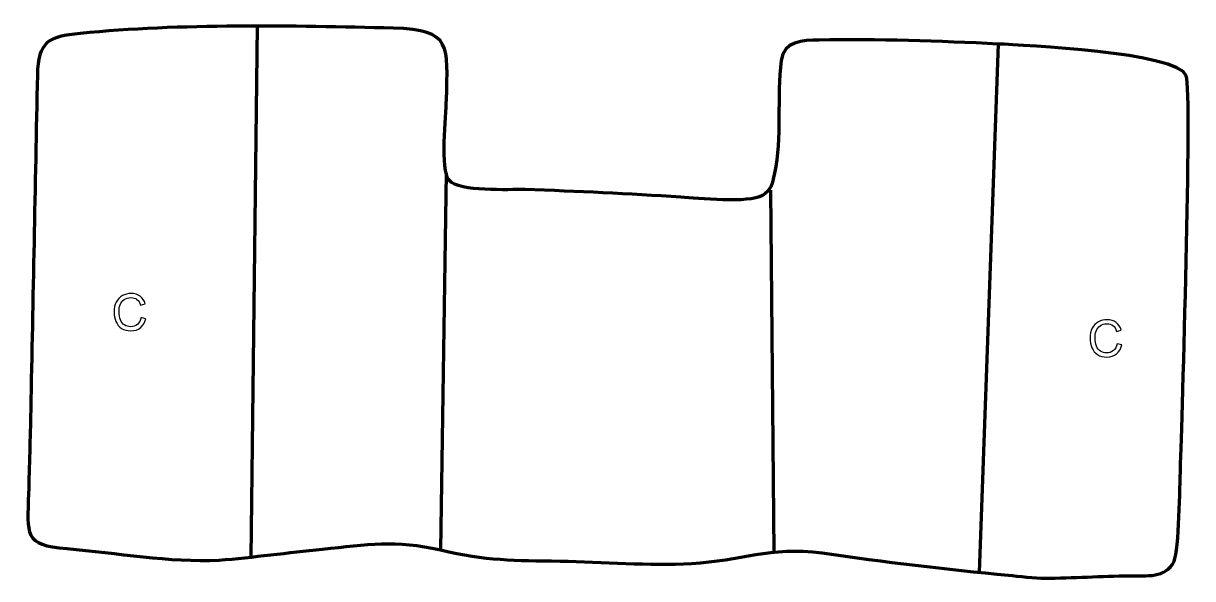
# Model space of a CAD drawing. Header units: millimetres. Extents: x 1040 to 1630, y 345 to 625.
import ezdxf

# ---------------------------------------------------------------- set-up
doc = ezdxf.new("R2010")
doc.units = ezdxf.units.MM
doc.header["$MEASUREMENT"] = 0
doc.layers.add('layer 2', color=7, linetype='Continuous')
doc.layers.add('layer 3', color=7, linetype='Continuous')

msp = doc.modelspace()

# ---------------------------------------------------------------- linework, layer by layer
at = {"layer": 'layer 2', "color": 142, "lineweight": 158}
for points in [[(1158.1064, 623.7921), (1158.1064, 623.7921), (1154.9265, 356.1759), (1154.9265, 356.1759)], [(1531.818, 614.744), (1531.818, 614.744), (1522.2789, 348.501), (1522.2789, 348.501)], [(1253.3308, 549.6366), (1253.3308, 549.6366), (1250.5375, 359.7369), (1250.5375, 359.7369)], [(1417.0678, 541.1409), (1417.0678, 541.1409), (1418.7289, 358.6337), (1418.7289, 358.6337)]]:
    msp.add_open_spline(points, degree=3, dxfattribs=at)
at = {"layer": 'layer 2', "color": 142}
for points in [[(1099.4919, 476.911), (1099.4919, 476.911), (1101.9049, 476.3014), (1101.9049, 476.3014), (1101.9049, 476.3014), (1101.4011, 474.3245), (1100.4952, 472.8216), (1099.1871, 471.7845), (1099.1871, 471.7845), (1097.879, 470.7473), (1096.2788, 470.2266), (1094.3865, 470.2266), (1094.3865, 470.2266), (1092.4307, 470.2266), (1090.839, 470.6245), (1089.6113, 471.4246), (1089.6113, 471.4246), (1088.3836, 472.2205), (1087.4523, 473.3762), (1086.8131, 474.8875), (1086.8131, 474.8875), (1086.1738, 476.403), (1085.8521, 478.0244), (1085.8521, 479.7601), (1085.8521, 479.7601), (1085.8521, 481.6524), (1086.2119, 483.3034), (1086.9358, 484.7131), (1086.9358, 484.7131), (1087.6597, 486.1228), (1088.6884, 487.1938), (1090.0219, 487.9262), (1090.0219, 487.9262), (1091.3554, 488.6585), (1092.8244, 489.0226), (1094.4246, 489.0226), (1094.4246, 489.0226), (1096.2449, 489.0226), (1097.7732, 488.5612), (1099.0093, 487.6341), (1099.0093, 487.6341), (1100.2497, 486.707), (1101.1133, 485.4073), (1101.6001, 483.7309), (1101.6001, 483.7309), (1101.6001, 483.7309), (1099.2379, 483.1721), (1099.2379, 483.1721), (1099.2379, 483.1721), (1098.8188, 484.4929), (1098.205, 485.4581), (1097.4049, 486.0593), (1097.4049, 486.0593), (1096.6048, 486.6646), (1095.5972, 486.9652), (1094.3823, 486.9652), (1094.3823, 486.9652), (1092.9895, 486.9652), (1091.8211, 486.6308), (1090.8855, 485.9619), (1090.8855, 485.9619), (1089.95, 485.293), (1089.2896, 484.3913), (1088.9128, 483.2653), (1088.9128, 483.2653), (1088.5318, 482.135), (1088.3413, 480.9708), (1088.3413, 479.7728), (1088.3413, 479.7728), (1088.3413, 478.2276), (1088.5657, 476.8772), (1089.0144, 475.7257), (1089.0144, 475.7257), (1089.4631, 474.57), (1090.1616, 473.7106), (1091.1099, 473.1391), (1091.1099, 473.1391), (1092.0582, 472.5676), (1093.0826, 472.284), (1094.1875, 472.284), (1094.1875, 472.284), (1095.5337, 472.284), (1096.6683, 472.6735), (1097.5996, 473.4482), (1097.5996, 473.4482), (1098.5309, 474.2271), (1099.1617, 475.3786), (1099.4919, 476.911)], [(1591.8816, 463.6818), (1591.8816, 463.6818), (1594.2946, 463.0722), (1594.2946, 463.0722), (1594.2946, 463.0722), (1593.7908, 461.0953), (1592.8849, 459.5924), (1591.5768, 458.5553), (1591.5768, 458.5553), (1590.2687, 457.5181), (1588.6685, 456.9974), (1586.7762, 456.9974), (1586.7762, 456.9974), (1584.8204, 456.9974), (1583.2287, 457.3953), (1582.001, 458.1954), (1582.001, 458.1954), (1580.7733, 458.9913), (1579.842, 460.147), (1579.2028, 461.6583), (1579.2028, 461.6583), (1578.5635, 463.1738), (1578.2418, 464.7952), (1578.2418, 466.5309), (1578.2418, 466.5309), (1578.2418, 468.4232), (1578.6016, 470.0742), (1579.3255, 471.4839), (1579.3255, 471.4839), (1580.0494, 472.8936), (1581.0781, 473.9646), (1582.4116, 474.697), (1582.4116, 474.697), (1583.7451, 475.4293), (1585.2141, 475.7934), (1586.8143, 475.7934), (1586.8143, 475.7934), (1588.6346, 475.7934), (1590.1629, 475.332), (1591.399, 474.4049), (1591.399, 474.4049), (1592.6394, 473.4778), (1593.503, 472.1781), (1593.9898, 470.5017), (1593.9898, 470.5017), (1593.9898, 470.5017), (1591.6276, 469.9429), (1591.6276, 469.9429), (1591.6276, 469.9429), (1591.2085, 471.2637), (1590.5947, 472.2289), (1589.7946, 472.8301), (1589.7946, 472.8301), (1588.9945, 473.4354), (1587.9869, 473.736), (1586.772, 473.736), (1586.772, 473.736), (1585.3792, 473.736), (1584.2108, 473.4016), (1583.2752, 472.7327), (1583.2752, 472.7327), (1582.3397, 472.0638), (1581.6793, 471.1621), (1581.3025, 470.0361), (1581.3025, 470.0361), (1580.9215, 468.9058), (1580.731, 467.7416), (1580.731, 466.5436), (1580.731, 466.5436), (1580.731, 464.9984), (1580.9554, 463.648), (1581.4041, 462.4965), (1581.4041, 462.4965), (1581.8528, 461.3408), (1582.5513, 460.4814), (1583.4996, 459.9099), (1583.4996, 459.9099), (1584.4479, 459.3384), (1585.4723, 459.0548), (1586.5772, 459.0548), (1586.5772, 459.0548), (1587.9234, 459.0548), (1589.058, 459.4443), (1589.9893, 460.219), (1589.9893, 460.219), (1590.9206, 460.9979), (1591.5514, 462.1494), (1591.8816, 463.6818)]]:
    msp.add_open_spline(points, degree=3, knots=[0, 0, 0, 0, 0.04347826, 0.04347826, 0.04347826, 0.04347826, 0.08695652, 0.08695652, 0.08695652, 0.08695652, 0.13043478, 0.13043478, 0.13043478, 0.13043478, 0.17391304, 0.17391304, 0.17391304, 0.17391304, 0.2173913, 0.2173913, 0.2173913, 0.2173913, 0.26086957, 0.26086957, 0.26086957, 0.26086957, 0.30434783, 0.30434783, 0.30434783, 0.30434783, 0.34782609, 0.34782609, 0.34782609, 0.34782609, 0.39130435, 0.39130435, 0.39130435, 0.39130435, 0.43478261, 0.43478261, 0.43478261, 0.43478261, 0.47826087, 0.47826087, 0.47826087, 0.47826087, 0.52173913, 0.52173913, 0.52173913, 0.52173913, 0.56521739, 0.56521739, 0.56521739, 0.56521739, 0.60869565, 0.60869565, 0.60869565, 0.60869565, 0.65217391, 0.65217391, 0.65217391, 0.65217391, 0.69565217, 0.69565217, 0.69565217, 0.69565217, 0.73913043, 0.73913043, 0.73913043, 0.73913043, 0.7826087, 0.7826087, 0.7826087, 0.7826087, 0.82608696, 0.82608696, 0.82608696, 0.82608696, 0.86956522, 0.86956522, 0.86956522, 0.86956522, 0.91304348, 0.91304348, 0.91304348, 0.91304348, 1, 1, 1, 1], dxfattribs=at)
at = {"layer": 'layer 3', "color": 242, "lineweight": 158}
msp.add_open_spline([(1623.8438, 400.8736), (1623.5961, 392.0231), (1623.1806, 360.255), (1620.6236, 353.956), (1620.6236, 353.956), (1616.2431, 345.3258), (1606.8091, 346.8827), (1598.3421, 346.7693), (1598.3421, 346.7693), (1583.9863, 346.5772), (1569.5526, 345.6309), (1555.2842, 345.4786), (1555.2842, 345.4786), (1550.7291, 345.43), (1541.9033, 346.6326), (1537.1209, 347.0689), (1537.1209, 347.0689), (1505.3183, 349.9861), (1474.6285, 353.788), (1443.0228, 358.2433), (1443.0228, 358.2433), (1416.336, 361.7605), (1402.4458, 354.2713), (1377.101, 352.9354), (1377.101, 352.9354), (1355.8979, 351.8177), (1332.3407, 353.649), (1310.8462, 354.1413), (1310.8462, 354.1413), (1287.6125, 354.5384), (1273.6431, 354.3195), (1250.5375, 359.7369), (1250.5375, 359.7369), (1227.9125, 365.0415), (1213.6782, 362.5159), (1190.9908, 360.2094), (1190.9908, 360.2094), (1173.7368, 358.4448), (1156.09, 356.0701), (1138.8986, 354.6005), (1138.8986, 354.6005), (1113.4661, 353.4566), (1087.4009, 358.3333), (1061.9388, 360.4591), (1061.9388, 360.4591), (1040.1012, 362.2823), (1042.1685, 367.3784), (1042.7055, 388.1864), (1042.7055, 388.1864), (1043.0671, 402.1992), (1043.5134, 416.2067), (1043.7934, 430.2219), (1043.7934, 430.2219), (1044.8882, 486.5481), (1046.0328, 542.8734), (1047.1513, 599.1992), (1047.1513, 599.1992), (1047.4818, 615.86), (1052.5786, 618.4616), (1068.7138, 620.0678), (1068.7138, 620.0678), (1119.6806, 625.1412), (1175.6968, 623.931), (1226.8338, 622.7719), (1226.8338, 622.7719), (1256.7946, 621.8383), (1254.026, 613.9134), (1253.5644, 586.6649), (1253.5644, 586.6649), (1253.2225, 578.9374), (1250.4396, 551.0976), (1254.8393, 546.0581), (1254.8393, 546.0581), (1260.1363, 539.9909), (1285.0058, 541.5741), (1293.2413, 541.3868), (1293.2413, 541.3868), (1319.4198, 540.4991), (1345.5904, 539.2629), (1371.7241, 537.546), (1371.7241, 537.546), (1380.5642, 536.9653), (1405.9399, 534.3146), (1413.0069, 538.4719), (1413.0069, 538.4719), (1417.1481, 540.9081), (1417.7754, 543.7911), (1419.0613, 549.5843), (1419.0613, 549.5843), (1422.7314, 567.3616), (1420.1676, 587.9671), (1422.3835, 606.4365), (1422.3835, 606.4365), (1423.5671, 616.3018), (1433.3367, 616.5688), (1441.5002, 616.74), (1441.5002, 616.74), (1470.7954, 617.2931), (1502.5858, 616.2075), (1531.818, 614.744), (1531.818, 614.744), (1543.9699, 614.1356), (1622.4436, 610.7519), (1626.7746, 598.653), (1626.7746, 598.653), (1629.9747, 589.7135), (1624.5031, 424.3935), (1623.8438, 400.8736)], degree=3, knots=[0, 0, 0, 0, 0.03571429, 0.03571429, 0.03571429, 0.03571429, 0.07142857, 0.07142857, 0.07142857, 0.07142857, 0.10714286, 0.10714286, 0.10714286, 0.10714286, 0.14285714, 0.14285714, 0.14285714, 0.14285714, 0.17857143, 0.17857143, 0.17857143, 0.17857143, 0.21428571, 0.21428571, 0.21428571, 0.21428571, 0.25, 0.25, 0.25, 0.25, 0.28571429, 0.28571429, 0.28571429, 0.28571429, 0.32142857, 0.32142857, 0.32142857, 0.32142857, 0.35714286, 0.35714286, 0.35714286, 0.35714286, 0.39285714, 0.39285714, 0.39285714, 0.39285714, 0.42857143, 0.42857143, 0.42857143, 0.42857143, 0.46428571, 0.46428571, 0.46428571, 0.46428571, 0.5, 0.5, 0.5, 0.5, 0.53571429, 0.53571429, 0.53571429, 0.53571429, 0.57142857, 0.57142857, 0.57142857, 0.57142857, 0.60714286, 0.60714286, 0.60714286, 0.60714286, 0.64285714, 0.64285714, 0.64285714, 0.64285714, 0.67857143, 0.67857143, 0.67857143, 0.67857143, 0.71428571, 0.71428571, 0.71428571, 0.71428571, 0.75, 0.75, 0.75, 0.75, 0.78571429, 0.78571429, 0.78571429, 0.78571429, 0.82142857, 0.82142857, 0.82142857, 0.82142857, 0.85714286, 0.85714286, 0.85714286, 0.85714286, 0.89285714, 0.89285714, 0.89285714, 0.89285714, 0.92857143, 0.92857143, 0.92857143, 0.92857143, 1, 1, 1, 1], dxfattribs=at)

doc.saveas('drawing.dxf')
